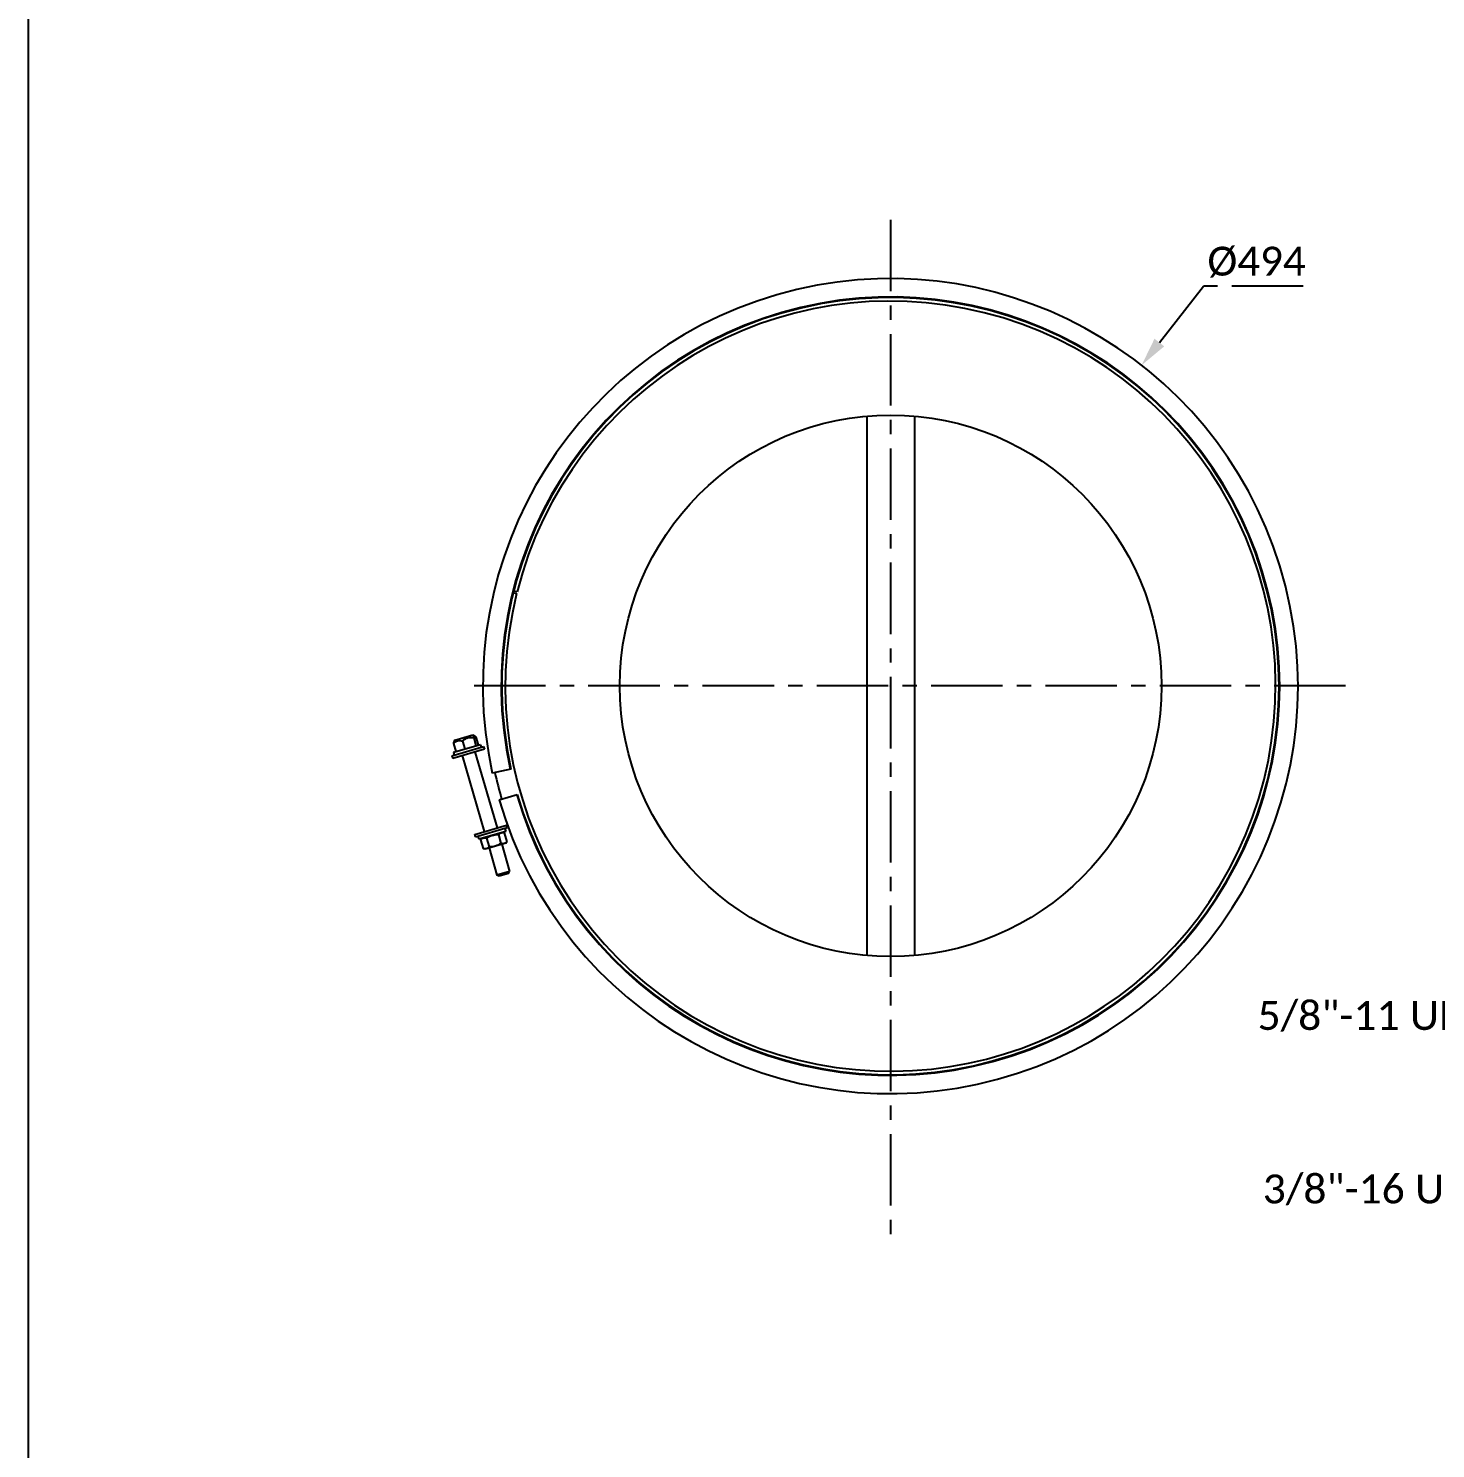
# Model space of a CAD drawing. Header units: millimetres. Extents: x 971 to 5173, y 8 to 3808.
# Drawn here: x 973 to 1826, y 1047 to 1908 of the extents above; entities that cross this region are included whole.
import ezdxf
from ezdxf.enums import TextEntityAlignment as Align

# ---------------------------------------------------------------- set-up
doc = ezdxf.new("R2010")
doc.units = ezdxf.units.MM
doc.header["$LTSCALE"] = 115.5
doc.header["$PDMODE"] = 3
doc.header["$PDSIZE"] = 8
doc.linetypes.add('CENTER', pattern=[0.6, 0.375, -0.075, 0.075, -0.075])
doc.layers.get('0').update_dxf_attribs({"linetype": 'CONTINUOUS'})
doc.layers.get('Defpoints').update_dxf_attribs({"linetype": 'CONTINUOUS'})
doc.styles.get("Standard").update_dxf_attribs({"font": 'calibri.ttf'})
doc.dimstyles.new('DIMSTYLE_3', dxfattribs={"dimtxt": 17.5, "dimasz": 17.5, "dimexe": 1.5, "dimexo": 1, "dimtad": 1, "dimdec": 0, "dimdsep": 46, "dimtxsty": 'Standard', "dimblk": '_FILLED', "dimblk1": '_FILLED', "dimblk2": '_FILLED', "dimcen": 0.09, "dimazin": 2, "dimtp": 0.01, "dimtm": 0.01, "dimtfac": 1, "dimtdec": 0, "dimtofl": 0, "dimtmove": 0, "dimatfit": 1, "dimldrblk": '_FILLED', "dimfxl": 1, "dimtolj": 1, "dimarcsym": 0})

# ---------------------------------------------------------------- blocks, each defined once
blk = doc.blocks.new('_FILLED')
at = {"color": 0, "linetype": 'ByBlock'}
blk.add_solid([(0, 0), (-1, 0.214), (-1, -0.214)], dxfattribs=at)
blk = doc.blocks.new('*D7')
at = {"color": 0, "linetype": 'CENTER', "lineweight": -2}
for p in [(1658.85, 1717.47), (1746.08, 1751.63)]:
    blk.add_line(p, (1685.58, 1751.63), dxfattribs=at)
at = {"color": 0, "linetype": 'CENTER'}
for p, q in [((1495.68, 1509.1), (1495.86, 1509.1)), ((1495.77, 1509.01), (1495.77, 1509.19))]:
    blk.add_line(p, q, dxfattribs=at)
at = {"layer": 'Defpoints', "color": 0}
for p in [(1648.06, 1703.69), (1343.47, 1314.52)]:
    blk.add_point(p, dxfattribs=at)
at = {"color": 0, "linetype": 'ByBlock', "lineweight": -2, "xscale": 17.5, "yscale": 17.5, "zscale": 17.5, "rotation": 231.9512483959936}
blk.add_blockref('_FILLED', (1648.06, 1703.69), dxfattribs=at)
at = {"color": 0, "insert": (1687.99, 1775.58), "char_height": 17.5, "attachment_point": 1, "line_spacing_factor": 0.9}
blk.add_mtext('\\A1;%%c494', dxfattribs=at)

msp = doc.modelspace()

# ---------------------------------------------------------------- linework, layer by layer
at = {"color": 0, "linetype": 'Continuous'}
for p, q in [((973.10021, 355.03527), (973.10021, 2120.13555)), ((1267.42855, 1565.6896), (1269.11636, 1565.24706)), ((1269.35889, 1566.21727), (1267.64237, 1566.66734)), ((1230.80877, 1474.24146), (1232.20091, 1469.45273)), ((1230.84457, 1469.05842), (1247.16875, 1473.80406)), ((1231.6381, 1476.37063), (1231.01023, 1475.22807)), ((1231.6381, 1476.37063), (1242.5787, 1479.5512)), ((1236.27631, 1475.83093), (1237.66845, 1471.04221)), ((1242.5787, 1479.5512), (1243.72125, 1478.92333)), ((1243.08205, 1477.80945), (1244.4742, 1473.02072)), ((1244.42027, 1478.19848), (1245.81241, 1473.40976)), ((1247.16875, 1473.80406), (1247.67123, 1472.07562)), ((1229.90668, 1466.91125), (1249.1116, 1472.49435)), ((1229.90668, 1466.91125), (1230.38124, 1465.27883)), ((1249.58616, 1470.86194), (1230.38124, 1465.27883)), ((1230.84457, 1469.05842), (1231.34705, 1467.32998)), ((1236.14272, 1466.95376), (1249.54217, 1420.86195)), ((1243.82468, 1469.187), (1257.22414, 1423.0952)), ((1249.1116, 1472.49435), (1249.58616, 1470.86194)), ((1265.59194, 1458.83531), (1254.35677, 1456.38157)), ((1258.48975, 1440.12552), (1269.53258, 1443.33581)), ((1243.7807, 1419.18702), (1262.98562, 1424.77013)), ((1263.46018, 1423.13771), (1244.25526, 1417.5546)), ((1262.01981, 1422.71898), (1262.52229, 1420.99054)), ((1263.46018, 1423.13771), (1262.98562, 1424.77013)), ((1244.25526, 1417.5546), (1243.7807, 1419.18702)), ((1245.69563, 1417.97334), (1246.19811, 1416.24489)), ((1262.52229, 1420.99054), (1246.19811, 1416.24489)), ((1247.31617, 1415.96338), (1247.35789, 1416.00755)), ((1247.31617, 1415.96338), (1248.88925, 1410.55227)), ((1248.12172, 1416.80411), (1247.35796, 1416.00739)), ((1262.49694, 1413.90165), (1250.01998, 1410.27444)), ((1250.84177, 1416.98832), (1252.41485, 1411.5772)), ((1258.04839, 1419.08337), (1259.62147, 1413.67226)), ((1260.09944, 1413.20466), (1264.90091, 1396.68843)), ((1260.59868, 1420.43132), (1261.67054, 1420.16824)), ((1261.62404, 1413.64984), (1261.62144, 1413.64926)), ((1261.62404, 1413.64984), (1261.62149, 1413.6491)), ((1263.30249, 1414.74237), (1261.72941, 1420.15349)), ((1262.49694, 1413.90165), (1263.2607, 1414.69837)), ((1248.94814, 1410.53733), (1248.88925, 1410.55227)), ((1250.01998, 1410.27444), (1248.94812, 1410.53752)), ((1252.41747, 1410.97142), (1257.21895, 1394.45519)), ((1264.90091, 1396.68843), (1257.21895, 1394.45519)), ((1264.21982, 1395.44903), (1258.45835, 1393.7741)), ((1264.21982, 1395.44903), (1264.90091, 1396.68843)), ((1258.45835, 1393.7741), (1257.21895, 1394.45519))]:
    msp.add_line(p, q, dxfattribs=at)
at = {"color": 0, "linetype": 'CENTER'}
for p, q in [((1495.9162, 1791.88077), (1495.9162, 1176.1749)), ((1771.69136, 1509.31225), (1240.35186, 1509.31225))]:
    msp.add_line(p, q, dxfattribs=at)
for p, q in [((1481.48737, 1672.88703), (1481.48737, 1345.73747)), ((1510.34503, 1672.88703), (1510.34503, 1345.73747))]:
    msp.add_line(p, q)
msp.add_circle((1495.9162, 1509.31225), 164.20992)
at = {"color": 0, "linetype": 'Continuous'}
for centre, radius, start, end in [((1495.76652, 1509.10481), 247.1, 196.20980002, 192.31980002), ((1495.76652, 1509.10481), 235.99174, 196.20980002, 192.31980002), ((1495.76652, 1509.10481), 235.6, 196.20980002, 192.31980002), ((1495.76652, 1509.10481), 233.5, 166.08761384, 165.84221944), ((1238.14744, 1473.71234), 7.35773, 174.7192006, 175.87615463), ((1238.50906, 1473.81748), 7.35769, 36.54343541, 37.70040167), ((1495.76652, 1509.10481), 245.5, 192.32013172, 196.20705797)]:
    msp.add_arc(centre, radius, start, end, dxfattribs=at)
for points, knots in [([(1230.80877, 1474.24146), (1231.14529, 1474.63705), (1231.86437, 1475.36852), (1233.23187, 1476.10485), (1234.781, 1476.21642), (1235.78015, 1475.98446), (1236.27631, 1475.83094)], [0, 0, 0, 0, 0.255231388, 0.500001859, 0.74476926, 1, 1, 1, 1]), ([(1231.01024, 1475.22803), (1230.95062, 1475.11965), (1230.87268, 1474.83741), (1230.83612, 1474.55284), (1230.82094, 1474.38952)], [0, 0, 0, 0, 0.429934717, 1, 1, 1, 1]), ([(1236.27631, 1475.83093), (1236.72224, 1476.26344), (1237.67344, 1477.06726), (1239.36934, 1477.88603), (1241.23987, 1478.10406), (1242.47375, 1477.93547), (1243.08206, 1477.80945)], [0, 0, 0, 0, 0.251042655, 0.500001892, 0.748957941, 1, 1, 1, 1]), ([(1243.08205, 1477.80945), (1243.09557, 1477.99562), (1243.12146, 1478.25813), (1243.19444, 1478.58024), (1243.26945, 1478.79585), (1243.40278, 1478.97569), (1243.59397, 1478.98376), (1243.67807, 1478.94699), (1243.72126, 1478.92328)], [0, 0, 0, 0, 0.366558586, 0.517950728, 0.64403039, 0.823109522, 0.90324289, 1, 1, 1, 1]), ([(1243.72126, 1478.92328), (1243.8297, 1478.86376), (1244.04681, 1478.66729), (1244.23023, 1478.44667), (1244.3306, 1478.31695)], [0, 0, 0, 0, 0.429934718, 1, 1, 1, 1]), ([(1247.35796, 1416.00739), (1247.5849, 1416.24408), (1247.94989, 1416.57017), (1248.50405, 1416.88979), (1248.93969, 1417.05383), (1249.39773, 1417.13937), (1250.03923, 1417.15549), (1250.52276, 1417.06985), (1250.84177, 1416.98832)], [0, 0, 0, 0, 0.256752084, 0.379117685, 0.499185595, 0.619412898, 0.74217837, 1, 1, 1, 1]), ([(1250.84177, 1416.98832), (1251.37808, 1417.32753), (1252.48532, 1417.95424), (1254.26745, 1418.6469), (1256.14315, 1419.01785), (1257.41382, 1419.08219), (1258.04839, 1419.08337)], [0, 0, 0, 0, 0.250048709, 0.500000516, 0.749951345, 1, 1, 1, 1]), ([(1259.62147, 1413.67226), (1259.08516, 1413.33304), (1257.97835, 1412.7054), (1256.19569, 1412.01407), (1254.32022, 1411.64194), (1253.04944, 1411.57838), (1252.41485, 1411.5772)], [0, 0, 0, 0, 0.25004953, 0.500000181, 0.749950781, 1, 1, 1, 1]), ([(1258.04839, 1419.08337), (1258.28991, 1419.33073), (1258.67668, 1419.67258), (1259.26105, 1420.01126), (1259.56843, 1420.1297), (1259.72426, 1420.17515)], [0, 0, 0, 0, 0.513418109, 0.758939634, 1, 1, 1, 1]), ([(1261.62149, 1413.6491), (1261.46558, 1413.60393), (1261.14259, 1413.53911), (1260.46772, 1413.51172), (1259.95796, 1413.59293), (1259.62147, 1413.67226)], [0, 0, 0, 0, 0.241064142, 0.486586361, 1, 1, 1, 1]), ([(1259.72684, 1420.17591), (1259.88292, 1420.22128), (1260.20641, 1420.28587), (1260.88203, 1420.31353), (1261.39254, 1420.23291), (1261.72941, 1420.15349)], [0, 0, 0, 0, 0.241094151, 0.486635551, 1, 1, 1, 1]), ([(1263.30249, 1414.74237), (1263.06065, 1414.49469), (1262.67332, 1414.15242), (1262.08801, 1413.81357), (1261.78012, 1413.69522), (1261.62404, 1413.64984)], [0, 0, 0, 0, 0.513418453, 0.758933628, 1, 1, 1, 1]), ([(1252.41485, 1411.5772), (1252.18922, 1411.3373), (1251.82735, 1411.00529), (1251.27704, 1410.67498), (1250.84429, 1410.5023), (1250.38874, 1410.40688), (1249.74951, 1410.37931), (1249.26661, 1410.45934), (1248.94812, 1410.53752)], [0, 0, 0, 0, 0.257855353, 0.380609035, 0.500822413, 0.620882189, 0.743233209, 1, 1, 1, 1])]:
    msp.add_open_spline(points, degree=3, knots=knots, dxfattribs=at)

# ---------------------------------------------------------------- texts
at = {"color": 0, "linetype": 'Continuous', "width": 1.000854}
for s, p, p2 in [('5/8"-11 UNC/M16(X8NOS)', (1718.37138, 1300.63322), (2016.96087, 1300.63322)), ('3/8"-16 UNC/M10(X8NOS)', (1721.51161, 1195.43017), (2020.1011, 1195.43017))]:
    msp.add_text(s, height=17.5, dxfattribs=at).set_placement(p, p2, align=Align.FIT)

# ---------------------------------------------------------------- dimensions: what is measured, and where the dimension line sits
at = {"color": 0, "linetype": 'CENTER'}
dim = msp.add_diameter_dim_2p(p1=(1343.47095, 1314.51687), p2=(1648.0621, 1703.69275), text='%%c<>', dimstyle='DIMSTYLE_3', override={"dimtih": 1, "dimtoh": 1, "dimpost": '<>'}, dxfattribs=at)
dim.commit()
dim.dimension.update_dxf_attribs({"geometry": '*D7', "text_midpoint": (1717.03547, 1751.62569), "dimtype": 163})

doc.saveas('drawing.dxf')
